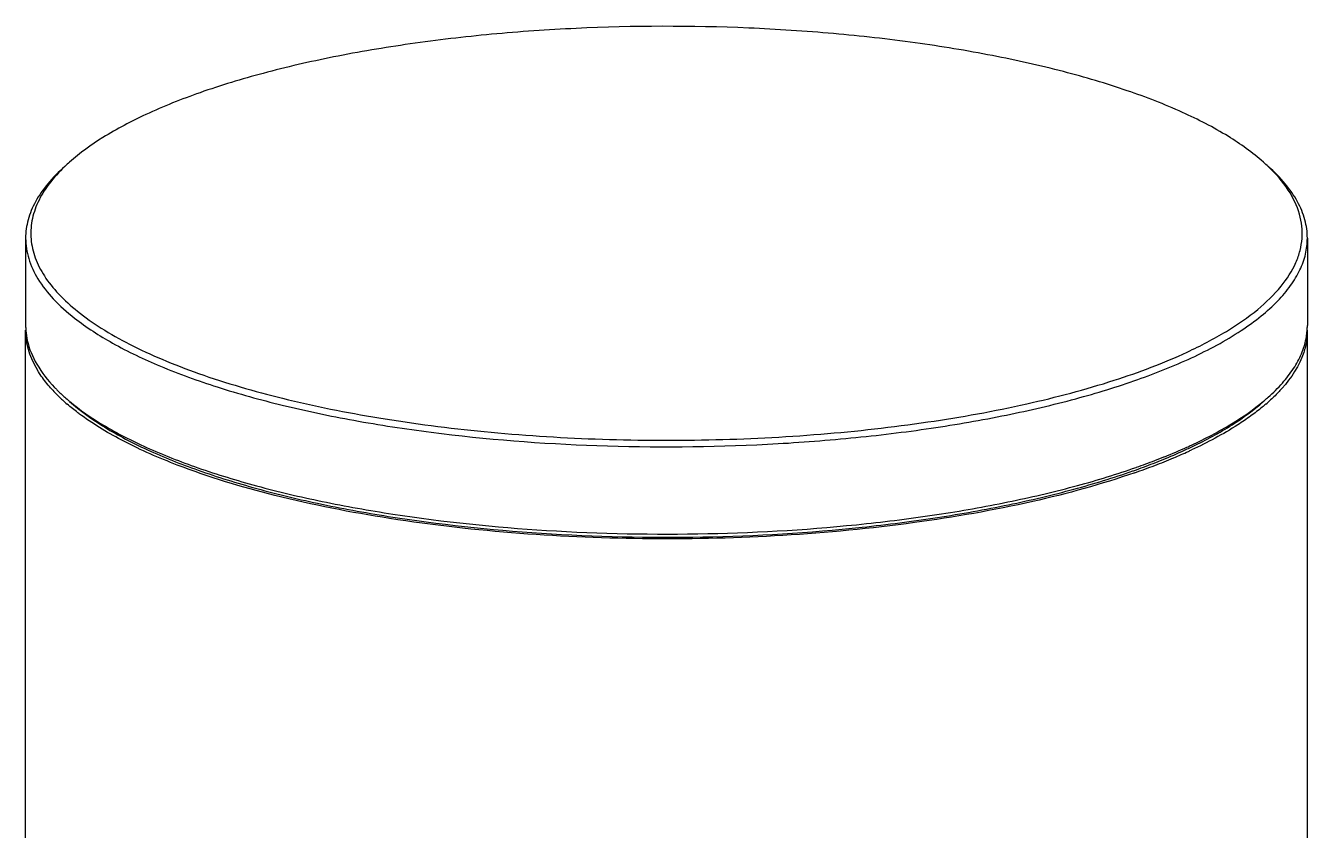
# Model space of a CAD drawing. Header units: millimetres. Extents: x 0 to 841, y 0 to 594.
# Drawn here: x 576.9 to 601.9, y 324.23 to 339.93 of the extents above; entities that cross this region are included whole.
import ezdxf

# ---------------------------------------------------------------- set-up
doc = ezdxf.new("R2010")
doc.units = ezdxf.units.MM
doc.header["$LTSCALE"] = 46.255
doc.layers.add('00_COMPONENTI', color=7, linetype='CONTINUOUS')

msp = doc.modelspace()

# ---------------------------------------------------------------- linework, layer by layer
at = {"layer": '00_COMPONENTI', "color": 7, "linetype": 'Continuous'}
for p, q in [((576.895, 335.781), (576.895, 334.079)), ((601.895, 335.781), (601.895, 334.079)), ((576.895, 323.493), (576.895, 333.984)), ((601.895, 152.35), (601.895, 333.984)), ((598.558, 331.31), (598.563, 331.312))]:
    msp.add_line(p, q, dxfattribs=at)
for centre, radius, start, end in [((580.124, 334.594), 3.571, 131.5874, 133.6593), ((598.711, 334.642), 3.506, 46.2248, 48.432), ((578.222, 334.079), 1.327, 180.0007, 181.6374), ((600.539, 334.081), 1.356, 348.7535, 358.2563), ((600.569, 334.079), 1.327, 358.3088, 0.0003), ((578.233, 333.985), 1.338, 180.0222, 187.9886), ((600.556, 333.985), 1.34, 351.5586, 359.9739), ((579.685, 334.899), 3.076, 221.5327, 226.2407), ((579.968, 335.188), 3.481, 226.1716, 227.3984), ((580.144, 335.38), 3.741, 227.4072, 229.3322), ((580.248, 335.595), 3.9, 228.417, 230.1212), ((598.47, 335.679), 4.011, 309.8811, 310.4319), ((598.575, 335.557), 3.85, 310.4278, 311.5902), ((598.646, 335.381), 3.742, 310.667, 312.5849), ((594.459, 343.089), 12.471, 290.9565, 291.9099), ((594.944, 341.887), 11.175, 291.9011, 294.315), ((595.057, 341.363), 10.686, 292.3874, 294.8792), ((595.182, 341.246), 10.579, 292.8361, 294.5356), ((595.468, 340.706), 9.883, 294.3669, 294.9346), ((595.593, 340.187), 9.394, 294.9338, 295.6382), ((595.485, 340.575), 9.843, 294.5514, 294.9357), ((593.826, 344.516), 14.072, 289.3551, 289.6556), ((594.043, 344.091), 13.644, 289.1905, 290.9338), ((594.105, 343.741), 13.248, 289.6474, 291.3896), ((594.025, 344.235), 13.697, 289.3484, 290.9366), ((594.634, 342.548), 11.992, 290.9308, 292.8314), ((594.567, 342.549), 11.969, 291.4141, 292.3967)]:
    msp.add_arc(centre, radius, start, end, dxfattribs=at)
for points, knots in [([(601.037, 337.265), (600.825, 337.453), (600.316, 337.813), (599.421, 338.272), (598.343, 338.688), (597.103, 339.053), (595.721, 339.362), (594.223, 339.607), (592.637, 339.785), (590.431, 339.927), (588.201, 339.923), (585.999, 339.771), (584.419, 339.586), (582.932, 339.335), (581.562, 339.021), (580.337, 338.65), (579.583, 338.351), (579.238, 338.191)], [0, 0, 0, 0, 0.03784, 0.082534, 0.133968, 0.191655, 0.254856, 0.322649, 0.393978, 0.467696, 0.617394, 0.690934, 0.761973, 0.829369, 0.892079, 0.949196, 1, 1, 1, 1]), ([(579.238, 338.191), (578.952, 338.058), (578.433, 337.786), (577.955, 337.444), (577.754, 337.265)], [0, 0, 0, 0, 0.539812, 1, 1, 1, 1]), ([(577.66, 337.182), (577.541, 337.076), (577.329, 336.863), (577.082, 336.511), (576.93, 336.149), (576.895, 335.901), (576.895, 335.781)], [0, 0, 0, 0, 0.28987, 0.547519, 0.780539, 1, 1, 1, 1]), ([(577.659, 337.178), (577.546, 337.071), (577.348, 336.854), (577.126, 336.496), (577.002, 336.128), (576.984, 335.754), (577.07, 335.384), (577.258, 335.022), (577.542, 334.671), (577.919, 334.332), (578.385, 334.006), (578.938, 333.696), (579.573, 333.402), (580.561, 333.023), (581.968, 332.616), (583.831, 332.244), (585.869, 331.983), (588.018, 331.842), (590.211, 331.826), (592.378, 331.935), (594.45, 332.166), (596.364, 332.511), (598.06, 332.958), (599.091, 333.345), (599.553, 333.56)], [0, 0, 0, 0, 0.018141, 0.03428, 0.048993, 0.063081, 0.077471, 0.093027, 0.110409, 0.130043, 0.152169, 0.176886, 0.204194, 0.234022, 0.300672, 0.375394, 0.456266, 0.541071, 0.627418, 0.712851, 0.794953, 0.871452, 0.940335, 1, 1, 1, 1]), ([(599.553, 333.56), (599.813, 333.681), (600.291, 333.929), (600.911, 334.354), (601.379, 334.802), (601.644, 335.208), (601.759, 335.535), (601.799, 335.775), (601.795, 336.015), (601.73, 336.342), (601.528, 336.754), (601.28, 337.036), (601.136, 337.174)], [0, 0, 0, 0, 0.176855, 0.330237, 0.461258, 0.573355, 0.624411, 0.673544, 0.722096, 0.771461, 0.87743, 1, 1, 1, 1]), ([(601.895, 335.781), (601.895, 335.901), (601.861, 336.149), (601.709, 336.511), (601.462, 336.863), (601.25, 337.076), (601.131, 337.182)], [0, 0, 0, 0, 0.219461, 0.452481, 0.710122, 1, 1, 1, 1]), ([(576.895, 335.781), (576.895, 335.646), (576.939, 335.365), (577.131, 334.96), (577.44, 334.57), (577.702, 334.336), (577.849, 334.221)], [0, 0, 0, 0, 0.213935, 0.444198, 0.703522, 1, 1, 1, 1]), ([(599.635, 333.446), (599.97, 333.602), (600.44, 333.853), (600.988, 334.248), (601.313, 334.54), (601.57, 334.84), (601.756, 335.148), (601.87, 335.462), (601.895, 335.676), (601.895, 335.781)], [0, 0, 0, 0, 0.32505, 0.466212, 0.593624, 0.708407, 0.812399, 0.908364, 1, 1, 1, 1]), ([(576.896, 334.041), (576.896, 334.019), (576.901, 333.934), (576.914, 333.848), (576.928, 333.785)], [0, 0, 0, 0, 0.248409, 1, 1, 1, 1]), ([(577.849, 334.221), (578.082, 334.039), (578.624, 333.692), (579.561, 333.249), (580.67, 332.85), (581.932, 332.501), (583.326, 332.209), (585.37, 331.897), (588.065, 331.687), (590.803, 331.708), (592.975, 331.869), (594.531, 332.057), (595.995, 332.31), (597.343, 332.624), (598.55, 332.992), (599.294, 333.288), (599.635, 333.446)], [0, 0, 0, 0, 0.039524, 0.085731, 0.138397, 0.196988, 0.260749, 0.328772, 0.473368, 0.621799, 0.694524, 0.764707, 0.831264, 0.893207, 0.94968, 1, 1, 1, 1]), ([(577.382, 332.859), (577.317, 332.933), (577.097, 333.208), (576.944, 333.546), (576.908, 333.799)], [0, 0, 0, 0, 0.277277, 1, 1, 1, 1]), ([(576.928, 333.785), (576.964, 333.623), (577.104, 333.289), (577.328, 333.007), (577.459, 332.87)], [0, 0, 0, 0, 0.466385, 1, 1, 1, 1]), ([(601.131, 332.677), (601.229, 332.764), (601.407, 332.94), (601.628, 333.224), (601.786, 333.515), (601.85, 333.717), (601.869, 333.816)], [0, 0, 0, 0, 0.284866, 0.543311, 0.779632, 1, 1, 1, 1]), ([(601.881, 333.788), (601.869, 333.707), (601.785, 333.361), (601.581, 333.053), (601.399, 332.849)], [0, 0, 0, 0, 0.229697, 1, 1, 1, 1]), ([(577.459, 332.87), (577.475, 332.853), (577.54, 332.787), (577.607, 332.724), (577.66, 332.677)], [0, 0, 0, 0, 0.243638, 1, 1, 1, 1]), ([(601.399, 332.849), (601.382, 332.83), (601.312, 332.753), (601.237, 332.679), (601.178, 332.626)], [0, 0, 0, 0, 0.242674, 1, 1, 1, 1]), ([(577.985, 332.322), (577.961, 332.34), (577.865, 332.411), (577.772, 332.485), (577.706, 332.543)], [0, 0, 0, 0, 0.257389, 1, 1, 1, 1]), ([(577.748, 332.602), (577.955, 332.428), (578.441, 332.096), (579.286, 331.667), (580.288, 331.275), (581.433, 330.927), (582.705, 330.628), (584.585, 330.294), (587.097, 330.036), (590.186, 329.975), (592.759, 330.132), (594.737, 330.387), (596.112, 330.634), (597.381, 330.934), (598.181, 331.178), (598.558, 331.31)], [0, 0, 0, 0, 0.037944, 0.082153, 0.132514, 0.188623, 0.249872, 0.315503, 0.456321, 0.603335, 0.748214, 0.817297, 0.882849, 0.944001, 1, 1, 1, 1]), ([(577.754, 332.594), (577.951, 332.418), (578.42, 332.082), (579.243, 331.647), (580.227, 331.25), (581.358, 330.896), (582.619, 330.59), (584.492, 330.247), (587.001, 329.98), (590.093, 329.911), (592.673, 330.063), (594.658, 330.317), (596.038, 330.562), (597.31, 330.862), (598.112, 331.107), (598.49, 331.24)], [0, 0, 0, 0, 0.037169, 0.080678, 0.130465, 0.186148, 0.247126, 0.312638, 0.453622, 0.601209, 0.746866, 0.816351, 0.882276, 0.94375, 1, 1, 1, 1]), ([(599.635, 331.744), (599.902, 331.869), (600.392, 332.123), (600.847, 332.438), (601.042, 332.601)], [0, 0, 0, 0, 0.536355, 1, 1, 1, 1]), ([(599.657, 331.718), (599.922, 331.845), (600.404, 332.104), (600.848, 332.426), (601.037, 332.594)], [0, 0, 0, 0, 0.537867, 1, 1, 1, 1]), ([(601.085, 332.543), (601.062, 332.523), (600.967, 332.443), (600.868, 332.367), (600.792, 332.312)], [0, 0, 0, 0, 0.242398, 1, 1, 1, 1]), ([(579.851, 331.356), (579.498, 331.492), (578.853, 331.773), (578.247, 332.132), (577.985, 332.322)], [0, 0, 0, 0, 0.53933, 1, 1, 1, 1]), ([(600.792, 332.312), (600.709, 332.253), (600.341, 332.003), (599.946, 331.794), (599.635, 331.65)], [0, 0, 0, 0, 0.229372, 1, 1, 1, 1]), ([(598.528, 331.205), (597.877, 330.979), (596.455, 330.59), (593.311, 330.042), (589.102, 329.807), (584.914, 330.105), (581.841, 330.705), (580.471, 331.117), (579.851, 331.356)], [0, 0, 0, 0, 0.109101, 0.232762, 0.504779, 0.774244, 0.894865, 1, 1, 1, 1])]:
    msp.add_open_spline(points, degree=3, knots=knots, dxfattribs=at)

doc.saveas('drawing.dxf')
